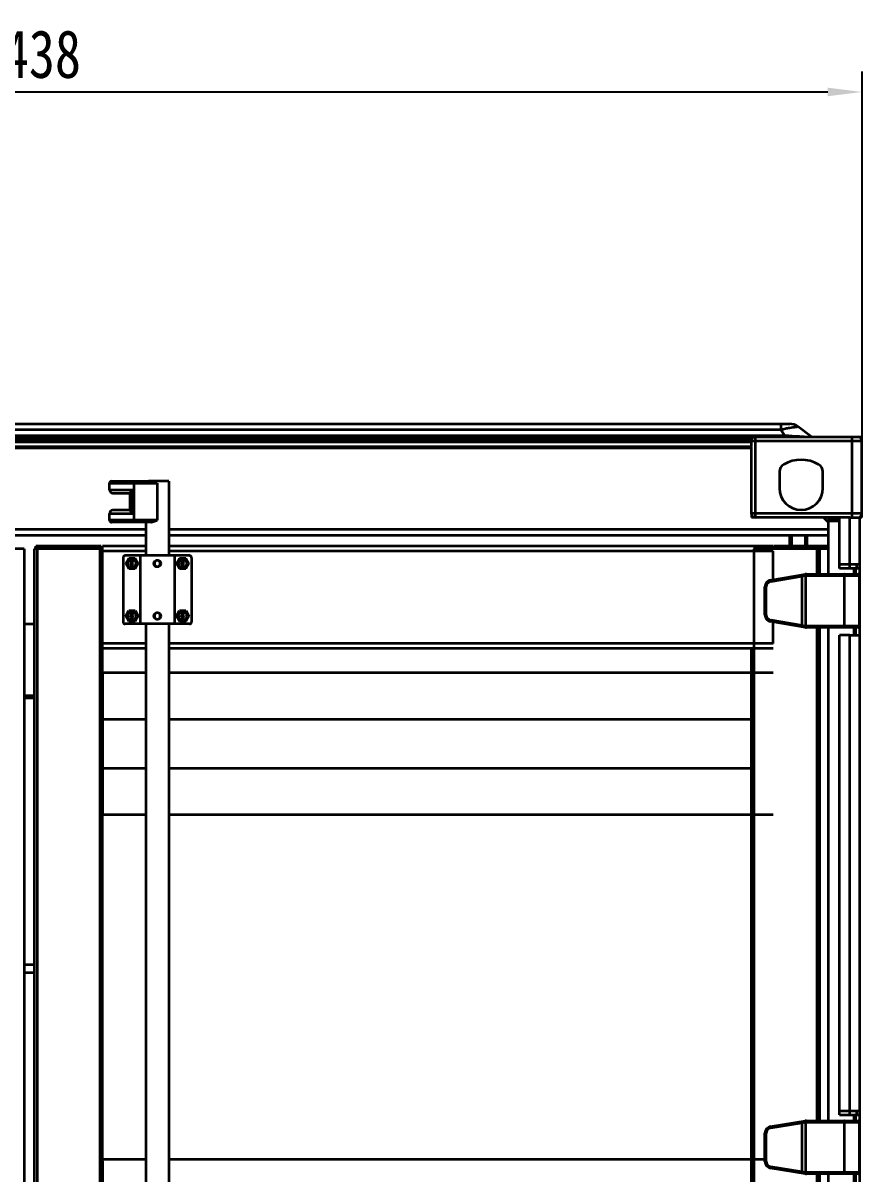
# Model space of a CAD drawing. Header units: millimetres. Extents: x 32496 to 166256, y 3504 to 23939.
# Drawn here: x 37530 to 38757, y 16807 to 18492 of the extents above; entities that cross this region are included whole.
import ezdxf

# ---------------------------------------------------------------- set-up
doc = ezdxf.new("R2010")
doc.units = ezdxf.units.MM
doc.header["$PDSIZE"] = -5
doc.layers.get('0').update_dxf_attribs({"lineweight": 35})
doc.layers.get('Defpoints').update_dxf_attribs({"lineweight": 18})
doc.styles.add('仿宋', font='simfang.ttf', dxfattribs={"width": 0.8})
doc.dimstyles.new('6倍', dxfattribs={"dimscale": 20, "dimtxt": 3.5, "dimasz": 2.5, "dimexe": 1.5, "dimexo": 0, "dimgap": 1, "dimtad": 1, "dimdec": 1, "dimdsep": 46, "dimtxsty": '仿宋', "dimblk": '_CAXARROW', "dimcen": 2.5, "dimdle": 5, "dimclrd": 4, "dimclre": 4, "dimclrt": 3, "dimadec": 0, "dimazin": 0, "dimtfac": 1, "dimtdec": 1, "dimtmove": 0, "dimatfit": 3, "dimfxl": 1, "dimtolj": 1, "dimarcsym": 0})

# ---------------------------------------------------------------- blocks, each defined once
blk = doc.blocks.new('_CAXARROW')
blk.add_hatch(color=0).paths.add_polyline_path([(0, 0), (-1, 0.125), (-1, -0.125)], flags=0)
blk = doc.blocks.new('*D5843')
at = {"color": 4, "linetype": 'Continuous', "lineweight": -2}
for p, q in [((36319.4, 17886.3), (36319.4, 18421.2)), ((38757.4, 17886.3), (38757.4, 18421.2)), ((36369.4, 18391.2), (38707.4, 18391.2))]:
    blk.add_line(p, q, dxfattribs=at)
at = {"layer": 'Defpoints', "color": 0}
for p in [(38757.4, 18391.2), (36319.4, 17886.3), (38757.4, 17886.3)]:
    blk.add_point(p, dxfattribs=at)
at = {"color": 4, "linetype": 'ByBlock', "lineweight": -2, "xscale": 50, "yscale": 50, "zscale": 50, "rotation": 180}
blk.add_blockref('_CAXARROW', (36319.4, 18391.2), dxfattribs=at)
at = {"color": 4, "linetype": 'ByBlock', "lineweight": -2, "xscale": 50, "yscale": 50, "zscale": 50}
blk.add_blockref('_CAXARROW', (38757.4, 18391.2), dxfattribs=at)
at = {"color": 3, "insert": (37538.4, 18446.2), "char_height": 70, "attachment_point": 5, "style": '仿宋'}
blk.add_mtext('\\A1;2438', dxfattribs=at)

msp = doc.modelspace()

# ---------------------------------------------------------------- linework, layer by layer
at = {"color": 7, "linetype": 'Continuous'}
for p, q in [((36425.018, 17905.349), (38651.685, 17905.349)), ((38683.685, 17886.349), (38663.685, 17901.349)), ((36481.352, 17884.349), (38596.923, 17884.349)), ((36481.352, 17882.349), (38595.741, 17882.349)), ((38595.352, 17879.349), (36481.352, 17879.349)), ((38595.352, 17880.349), (38595.352, 17872.998)), ((38601.352, 17886.349), (38751.352, 17886.349)), ((38751.352, 17886.349), (38757.352, 17886.349)), ((38757.352, 17880.349), (38757.352, 17886.349)), ((38757.352, 17774.349), (38757.352, 17880.349)), ((38595.352, 17869.617), (36481.352, 17869.617)), ((38595.352, 17872.349), (38595.352, 17872.998)), ((38595.352, 17872.349), (38595.352, 17869.617)), ((38595.352, 17869.617), (38595.352, 17774.349)), ((38636.602, 17835.191), (38636.602, 17811.099)), ((38700.102, 17811.099), (38700.102, 17835.191)), ((37656.352, 17808.849), (37656.352, 17818.349)), ((37659.352, 17821.349), (37716.708, 17821.349)), ((37692.328, 17764.349), (37692.328, 17818.349)), ((37743.352, 17821.349), (37713.504, 17821.349)), ((37724.767, 17819.011), (37725.055, 17818.891)), ((37726.352, 17818.349), (37726.352, 17764.349)), ((37743.352, 17821.349), (37743.352, 17712.489)), ((37661.352, 17803.849), (37686.352, 17803.849)), ((37686.352, 17804.004), (37686.352, 17778.693)), ((37686.352, 17778.849), (37661.352, 17778.849)), ((38757.352, 17768.349), (38757.352, 17774.349)), ((37656.352, 17764.349), (37656.352, 17773.849)), ((37716.708, 17761.349), (37659.352, 17761.349)), ((37709.352, 17761.349), (37709.352, 17712.489)), ((37725.056, 17763.806), (37724.767, 17763.686)), ((38595.852, 17772.082), (38595.852, 17768.349)), ((38601.352, 17768.349), (38595.852, 17768.349)), ((38724.352, 17768.349), (38601.352, 17768.349)), ((38707.852, 17761.349), (38700.852, 17768.349)), ((38707.852, 17761.349), (38707.852, 17742.349)), ((38708.352, 17768.349), (38708.352, 17763.349)), ((38708.352, 17763.349), (38711.352, 17766.349)), ((38708.352, 17685.349), (38708.352, 17763.349)), ((38708.352, 17763.349), (38724.352, 17763.349)), ((38711.352, 17766.349), (38724.352, 17766.349)), ((38724.352, 17693.849), (38724.352, 17768.349)), ((38739.352, 17768.349), (38724.352, 17768.349)), ((38739.352, 17768.349), (38754.352, 17768.349)), ((38754.352, 15108.349), (38754.352, 17768.349)), ((38757.352, 17768.349), (38754.352, 17768.349)), ((37368.352, 17742.349), (37709.352, 17742.349)), ((37743.352, 17742.349), (38707.852, 17742.349)), ((38654.352, 17742.349), (38654.352, 17726.349)), ((38674.352, 17742.349), (38674.352, 17725.349)), ((38677.352, 17725.349), (38677.352, 17742.349)), ((37548.352, 17722.349), (37548.352, 17726.349)), ((37644.352, 17726.349), (37548.352, 17726.349)), ((37644.352, 17722.349), (37644.352, 17726.349)), ((37646.352, 17577.246), (37646.352, 17726.349)), ((37709.352, 17726.349), (37646.352, 17726.349)), ((38627.352, 17726.349), (37743.352, 17726.349)), ((38627.352, 17722.349), (38627.352, 17726.349)), ((38628.352, 17722.349), (38628.352, 17726.349)), ((38708.352, 17726.349), (38628.352, 17726.349)), ((37531.352, 17722.349), (37431.352, 17722.349)), ((37531.352, 17722.349), (37531.352, 16340.349)), ((37546.352, 17722.349), (37546.352, 16340.349)), ((37646.352, 17722.349), (37546.352, 17722.349)), ((37676.352, 17709.489), (37676.352, 17615.489)), ((37773.352, 17712.489), (37679.352, 17712.489)), ((37680.287, 17700.874), (37684.819, 17708.724)), ((37684.819, 17708.724), (37693.884, 17708.724)), ((37693.884, 17708.724), (37698.416, 17700.874)), ((37701.352, 17712.489), (37701.352, 17612.489)), ((37751.352, 17712.489), (37751.352, 17612.489)), ((37754.287, 17700.874), (37758.819, 17708.724)), ((37758.819, 17708.724), (37767.884, 17708.724)), ((37767.884, 17708.724), (37772.416, 17700.874)), ((37776.352, 17709.489), (37776.352, 17615.489)), ((38694.816, 17722.349), (38598.552, 17722.349)), ((38627.352, 17677.349), (38627.352, 17718.849)), ((38695.352, 17722.349), (38695.352, 17685.349)), ((38708.352, 17722.349), (38695.352, 17722.349)), ((37684.819, 17693.024), (37680.287, 17700.874)), ((37693.884, 17693.024), (37684.819, 17693.024)), ((37687.364, 17704.635), (37687.282, 17704.153)), ((37687.282, 17704.153), (37687.364, 17703.67)), ((37687.282, 17701.579), (37687.282, 17702.062)), ((37687.282, 17702.062), (37691.142, 17702.062)), ((37687.856, 17701.097), (37687.282, 17701.579)), ((37687.282, 17699.73), (37687.282, 17700.454)), ((37687.282, 17700.454), (37691.142, 17700.454)), ((37690.731, 17698.524), (37687.282, 17699.73)), ((37687.282, 17697.317), (37690.731, 17698.524)), ((37687.282, 17696.594), (37687.282, 17697.317)), ((37691.142, 17696.594), (37687.282, 17696.594)), ((37687.61, 17705.037), (37687.364, 17704.635)), ((37687.364, 17703.67), (37687.61, 17703.268)), ((37687.856, 17705.279), (37687.61, 17705.037)), ((37687.61, 17703.268), (37687.856, 17703.027)), ((37687.774, 17704.555), (37687.692, 17704.153)), ((37687.692, 17704.153), (37687.774, 17703.751)), ((37687.939, 17704.796), (37687.774, 17704.555)), ((37687.774, 17703.751), (37687.939, 17703.509)), ((37688.185, 17705.439), (37687.856, 17705.279)), ((37687.856, 17703.027), (37688.185, 17702.866)), ((37688.513, 17701.097), (37687.856, 17701.097)), ((37688.431, 17705.118), (37687.939, 17704.796)), ((37687.939, 17703.509), (37688.431, 17703.188)), ((37687.939, 17701.579), (37688.513, 17701.097)), ((37691.142, 17701.579), (37687.939, 17701.579)), ((37691.142, 17699.971), (37688.103, 17699.971)), ((37688.103, 17699.971), (37691.142, 17698.845)), ((37691.142, 17698.202), (37688.103, 17697.076)), ((37688.103, 17697.076), (37691.142, 17697.076)), ((37688.431, 17705.52), (37688.185, 17705.439)), ((37688.185, 17702.866), (37688.431, 17702.786)), ((37688.842, 17705.6), (37688.431, 17705.52)), ((37688.924, 17705.198), (37688.431, 17705.118)), ((37688.431, 17703.188), (37688.924, 17703.107)), ((37688.431, 17702.786), (37688.842, 17702.705)), ((37689.581, 17705.6), (37688.842, 17705.6)), ((37688.842, 17702.705), (37689.581, 17702.705)), ((37689.499, 17705.198), (37688.924, 17705.198)), ((37688.924, 17703.107), (37689.499, 17703.107)), ((37689.992, 17705.118), (37689.499, 17705.198)), ((37689.499, 17703.107), (37689.992, 17703.188)), ((37689.992, 17705.52), (37689.581, 17705.6)), ((37689.581, 17702.705), (37689.992, 17702.786)), ((37690.238, 17705.439), (37689.992, 17705.52)), ((37690.485, 17704.796), (37689.992, 17705.118)), ((37689.992, 17703.188), (37690.485, 17703.509)), ((37689.992, 17702.786), (37690.238, 17702.866)), ((37690.567, 17705.279), (37690.238, 17705.439)), ((37690.238, 17702.866), (37690.567, 17703.027)), ((37690.649, 17704.555), (37690.485, 17704.796)), ((37690.485, 17703.509), (37690.649, 17703.751)), ((37690.813, 17705.037), (37690.567, 17705.279)), ((37690.567, 17703.027), (37690.813, 17703.268)), ((37690.731, 17704.153), (37690.649, 17704.555)), ((37690.649, 17703.751), (37690.731, 17704.153)), ((37691.059, 17704.635), (37690.813, 17705.037)), ((37690.813, 17703.268), (37691.059, 17703.67)), ((37691.142, 17704.153), (37691.059, 17704.635)), ((37691.059, 17703.67), (37691.142, 17704.153)), ((37691.142, 17702.062), (37691.142, 17701.579)), ((37691.142, 17700.454), (37691.142, 17699.971)), ((37691.142, 17698.845), (37691.142, 17698.202)), ((37691.142, 17697.076), (37691.142, 17696.594)), ((37698.416, 17700.874), (37693.884, 17693.024)), ((37758.819, 17693.024), (37754.287, 17700.874)), ((37767.884, 17693.024), (37758.819, 17693.024)), ((37761.364, 17704.635), (37761.282, 17704.153)), ((37761.282, 17704.153), (37761.364, 17703.67)), ((37761.282, 17701.579), (37761.282, 17702.062)), ((37761.282, 17702.062), (37765.142, 17702.062)), ((37761.856, 17701.097), (37761.282, 17701.579)), ((37761.282, 17699.73), (37761.282, 17700.454)), ((37761.282, 17700.454), (37765.142, 17700.454)), ((37764.731, 17698.524), (37761.282, 17699.73)), ((37761.282, 17697.317), (37764.731, 17698.524)), ((37761.282, 17696.594), (37761.282, 17697.317)), ((37765.142, 17696.594), (37761.282, 17696.594)), ((37761.61, 17705.037), (37761.364, 17704.635)), ((37761.364, 17703.67), (37761.61, 17703.268)), ((37761.856, 17705.279), (37761.61, 17705.037)), ((37761.61, 17703.268), (37761.856, 17703.027)), ((37761.774, 17704.555), (37761.692, 17704.153)), ((37761.692, 17704.153), (37761.774, 17703.751)), ((37761.939, 17704.796), (37761.774, 17704.555)), ((37761.774, 17703.751), (37761.939, 17703.509)), ((37762.185, 17705.439), (37761.856, 17705.279)), ((37761.856, 17703.027), (37762.185, 17702.866)), ((37762.513, 17701.097), (37761.856, 17701.097)), ((37762.431, 17705.118), (37761.939, 17704.796)), ((37761.939, 17703.509), (37762.431, 17703.188)), ((37761.939, 17701.579), (37762.513, 17701.097)), ((37765.142, 17701.579), (37761.939, 17701.579)), ((37765.142, 17699.971), (37762.103, 17699.971)), ((37762.103, 17699.971), (37765.142, 17698.845)), ((37765.142, 17698.202), (37762.103, 17697.076)), ((37762.103, 17697.076), (37765.142, 17697.076)), ((37762.431, 17705.52), (37762.185, 17705.439)), ((37762.185, 17702.866), (37762.431, 17702.786)), ((37762.842, 17705.6), (37762.431, 17705.52)), ((37762.924, 17705.198), (37762.431, 17705.118)), ((37762.431, 17703.188), (37762.924, 17703.107)), ((37762.431, 17702.786), (37762.842, 17702.705)), ((37763.581, 17705.6), (37762.842, 17705.6)), ((37762.842, 17702.705), (37763.581, 17702.705)), ((37763.499, 17705.198), (37762.924, 17705.198)), ((37762.924, 17703.107), (37763.499, 17703.107)), ((37763.992, 17705.118), (37763.499, 17705.198)), ((37763.499, 17703.107), (37763.992, 17703.188)), ((37763.992, 17705.52), (37763.581, 17705.6)), ((37763.581, 17702.705), (37763.992, 17702.786)), ((37764.238, 17705.439), (37763.992, 17705.52)), ((37764.485, 17704.796), (37763.992, 17705.118)), ((37763.992, 17703.188), (37764.485, 17703.509)), ((37763.992, 17702.786), (37764.238, 17702.866)), ((37764.567, 17705.279), (37764.238, 17705.439)), ((37764.238, 17702.866), (37764.567, 17703.027)), ((37764.649, 17704.555), (37764.485, 17704.796)), ((37764.485, 17703.509), (37764.649, 17703.751)), ((37764.813, 17705.037), (37764.567, 17705.279)), ((37764.567, 17703.027), (37764.813, 17703.268)), ((37764.731, 17704.153), (37764.649, 17704.555)), ((37764.649, 17703.751), (37764.731, 17704.153)), ((37765.059, 17704.635), (37764.813, 17705.037)), ((37764.813, 17703.268), (37765.059, 17703.67)), ((37765.142, 17704.153), (37765.059, 17704.635)), ((37765.059, 17703.67), (37765.142, 17704.153)), ((37765.142, 17702.062), (37765.142, 17701.579)), ((37765.142, 17700.454), (37765.142, 17699.971)), ((37765.142, 17698.845), (37765.142, 17698.202)), ((37765.142, 17697.076), (37765.142, 17696.594)), ((37772.416, 17700.874), (37767.884, 17693.024)), ((38724.352, 17699.849), (38754.352, 17699.849)), ((38754.352, 17693.849), (38724.352, 17693.849)), ((38745.352, 17693.849), (38745.352, 17685.349)), ((38748.352, 17685.349), (38748.352, 17693.849)), ((38623.708, 17676.741), (38674.535, 17685.213)), ((38676.128, 17685.349), (38676.144, 17685.349)), ((38676.179, 17685.349), (38751.352, 17685.349)), ((38753.352, 17683.349), (38753.352, 17609.349)), ((38615.352, 17625.82), (38615.352, 17666.877)), ((37680.287, 17624.104), (37684.819, 17631.954)), ((37684.819, 17616.254), (37680.287, 17624.104)), ((37684.819, 17631.954), (37693.884, 17631.954)), ((37687.364, 17627.865), (37687.282, 17627.383)), ((37687.282, 17627.383), (37687.364, 17626.9)), ((37687.282, 17624.809), (37687.282, 17625.292)), ((37687.282, 17625.292), (37691.142, 17625.292)), ((37687.856, 17624.327), (37687.282, 17624.809)), ((37687.282, 17622.96), (37687.282, 17623.684)), ((37687.282, 17623.684), (37691.142, 17623.684)), ((37690.731, 17621.754), (37687.282, 17622.96)), ((37687.61, 17628.267), (37687.364, 17627.865)), ((37687.364, 17626.9), (37687.61, 17626.498)), ((37687.856, 17628.509), (37687.61, 17628.267)), ((37687.61, 17626.498), (37687.856, 17626.257)), ((37687.774, 17627.785), (37687.692, 17627.383)), ((37687.692, 17627.383), (37687.774, 17626.981)), ((37687.939, 17628.026), (37687.774, 17627.785)), ((37687.774, 17626.981), (37687.939, 17626.739)), ((37688.185, 17628.669), (37687.856, 17628.509)), ((37687.856, 17626.257), (37688.185, 17626.096)), ((37688.513, 17624.327), (37687.856, 17624.327)), ((37688.431, 17628.348), (37687.939, 17628.026)), ((37687.939, 17626.739), (37688.431, 17626.418)), ((37687.939, 17624.809), (37688.513, 17624.327)), ((37691.142, 17624.809), (37687.939, 17624.809)), ((37688.103, 17623.201), (37691.142, 17622.075)), ((37691.142, 17623.201), (37688.103, 17623.201)), ((37688.431, 17628.75), (37688.185, 17628.669)), ((37688.185, 17626.096), (37688.431, 17626.016)), ((37688.842, 17628.83), (37688.431, 17628.75)), ((37688.924, 17628.428), (37688.431, 17628.348)), ((37688.431, 17626.418), (37688.924, 17626.337)), ((37688.431, 17626.016), (37688.842, 17625.935)), ((37689.581, 17628.83), (37688.842, 17628.83)), ((37688.842, 17625.935), (37689.581, 17625.935)), ((37689.499, 17628.428), (37688.924, 17628.428)), ((37688.924, 17626.337), (37689.499, 17626.337)), ((37689.992, 17628.348), (37689.499, 17628.428)), ((37689.499, 17626.337), (37689.992, 17626.418)), ((37689.992, 17628.75), (37689.581, 17628.83)), ((37689.581, 17625.935), (37689.992, 17626.016)), ((37690.238, 17628.669), (37689.992, 17628.75)), ((37690.485, 17628.026), (37689.992, 17628.348)), ((37689.992, 17626.418), (37690.485, 17626.739)), ((37689.992, 17626.016), (37690.238, 17626.096)), ((37690.567, 17628.509), (37690.238, 17628.669)), ((37690.238, 17626.096), (37690.567, 17626.257)), ((37690.649, 17627.785), (37690.485, 17628.026)), ((37690.485, 17626.739), (37690.649, 17626.981)), ((37690.813, 17628.267), (37690.567, 17628.509)), ((37690.567, 17626.257), (37690.813, 17626.498)), ((37690.731, 17627.383), (37690.649, 17627.785)), ((37690.649, 17626.981), (37690.731, 17627.383)), ((37691.059, 17627.865), (37690.813, 17628.267)), ((37690.813, 17626.498), (37691.059, 17626.9)), ((37691.142, 17627.383), (37691.059, 17627.865)), ((37691.059, 17626.9), (37691.142, 17627.383)), ((37691.142, 17625.292), (37691.142, 17624.809)), ((37691.142, 17623.684), (37691.142, 17623.201)), ((37693.884, 17631.954), (37698.416, 17624.104)), ((37698.416, 17624.104), (37693.884, 17616.254)), ((37754.287, 17624.104), (37758.819, 17631.954)), ((37758.819, 17616.254), (37754.287, 17624.104)), ((37758.819, 17631.954), (37767.884, 17631.954)), ((37761.364, 17627.865), (37761.282, 17627.383)), ((37761.282, 17627.383), (37761.364, 17626.9)), ((37761.282, 17624.809), (37761.282, 17625.292)), ((37761.282, 17625.292), (37765.142, 17625.292)), ((37761.856, 17624.327), (37761.282, 17624.809)), ((37761.282, 17622.96), (37761.282, 17623.684)), ((37761.282, 17623.684), (37765.142, 17623.684)), ((37764.731, 17621.754), (37761.282, 17622.96)), ((37761.61, 17628.267), (37761.364, 17627.865)), ((37761.364, 17626.9), (37761.61, 17626.498)), ((37761.856, 17628.509), (37761.61, 17628.267)), ((37761.61, 17626.498), (37761.856, 17626.257)), ((37761.774, 17627.785), (37761.692, 17627.383)), ((37761.692, 17627.383), (37761.774, 17626.981)), ((37761.939, 17628.026), (37761.774, 17627.785)), ((37761.774, 17626.981), (37761.939, 17626.739)), ((37762.185, 17628.669), (37761.856, 17628.509)), ((37761.856, 17626.257), (37762.185, 17626.096)), ((37762.513, 17624.327), (37761.856, 17624.327)), ((37762.431, 17628.348), (37761.939, 17628.026)), ((37761.939, 17626.739), (37762.431, 17626.418)), ((37761.939, 17624.809), (37762.513, 17624.327)), ((37765.142, 17624.809), (37761.939, 17624.809)), ((37765.142, 17623.201), (37762.103, 17623.201)), ((37762.103, 17623.201), (37765.142, 17622.075)), ((37762.431, 17628.75), (37762.185, 17628.669)), ((37762.185, 17626.096), (37762.431, 17626.016)), ((37762.842, 17628.83), (37762.431, 17628.75)), ((37762.924, 17628.428), (37762.431, 17628.348)), ((37762.431, 17626.418), (37762.924, 17626.337)), ((37762.431, 17626.016), (37762.842, 17625.935)), ((37763.581, 17628.83), (37762.842, 17628.83)), ((37762.842, 17625.935), (37763.581, 17625.935)), ((37763.499, 17628.428), (37762.924, 17628.428)), ((37762.924, 17626.337), (37763.499, 17626.337)), ((37763.992, 17628.348), (37763.499, 17628.428)), ((37763.499, 17626.337), (37763.992, 17626.418)), ((37763.992, 17628.75), (37763.581, 17628.83)), ((37763.581, 17625.935), (37763.992, 17626.016)), ((37764.238, 17628.669), (37763.992, 17628.75)), ((37764.485, 17628.026), (37763.992, 17628.348)), ((37763.992, 17626.418), (37764.485, 17626.739)), ((37763.992, 17626.016), (37764.238, 17626.096)), ((37764.567, 17628.509), (37764.238, 17628.669)), ((37764.238, 17626.096), (37764.567, 17626.257)), ((37764.649, 17627.785), (37764.485, 17628.026)), ((37764.485, 17626.739), (37764.649, 17626.981)), ((37764.813, 17628.267), (37764.567, 17628.509)), ((37764.567, 17626.257), (37764.813, 17626.498)), ((37764.731, 17627.383), (37764.649, 17627.785)), ((37764.649, 17626.981), (37764.731, 17627.383)), ((37765.059, 17627.865), (37764.813, 17628.267)), ((37764.813, 17626.498), (37765.059, 17626.9)), ((37765.142, 17627.383), (37765.059, 17627.865)), ((37765.059, 17626.9), (37765.142, 17627.383)), ((37765.142, 17625.292), (37765.142, 17624.809)), ((37765.142, 17623.684), (37765.142, 17623.201)), ((37767.884, 17631.954), (37772.416, 17624.104)), ((37772.416, 17624.104), (37767.884, 17616.254)), ((37546.352, 17612.349), (37531.352, 17612.349)), ((37773.352, 17612.489), (37679.352, 17612.489)), ((37693.884, 17616.254), (37684.819, 17616.254)), ((37687.282, 17620.547), (37690.731, 17621.754)), ((37687.282, 17619.824), (37687.282, 17620.547)), ((37691.142, 17619.824), (37687.282, 17619.824)), ((37691.142, 17621.432), (37688.103, 17620.306)), ((37688.103, 17620.306), (37691.142, 17620.306)), ((37691.142, 17622.075), (37691.142, 17621.432)), ((37691.142, 17620.306), (37691.142, 17619.824)), ((37709.352, 17612.489), (37709.352, 16020.349)), ((37743.352, 17612.489), (37743.352, 16020.349)), ((37767.884, 17616.254), (37758.819, 17616.254)), ((37761.282, 17620.547), (37764.731, 17621.754)), ((37761.282, 17619.824), (37761.282, 17620.547)), ((37765.142, 17619.824), (37761.282, 17619.824)), ((37765.142, 17621.432), (37762.103, 17620.306)), ((37762.103, 17620.306), (37765.142, 17620.306)), ((37765.142, 17622.075), (37765.142, 17621.432)), ((37765.142, 17620.306), (37765.142, 17619.824)), ((38674.535, 17607.485), (38623.708, 17615.956)), ((38627.352, 17583.849), (38627.352, 17615.349)), ((38751.352, 17607.349), (38676.164, 17607.349)), ((38695.352, 17607.349), (38695.352, 16885.349)), ((38708.352, 16885.349), (38708.352, 17607.349)), ((38745.352, 17607.349), (38745.352, 17595.849)), ((38748.352, 17595.849), (38748.352, 17607.349)), ((38739.352, 17595.849), (38724.352, 17595.849)), ((38724.352, 16893.849), (38724.352, 17595.849)), ((38739.352, 17595.849), (38754.352, 17595.849)), ((37646.352, 17577.246), (37646.352, 17576.349)), ((37646.352, 17538.849), (37646.352, 17576.349)), ((37709.352, 17576.349), (37646.352, 17576.349)), ((38627.352, 17576.349), (37743.352, 17576.349)), ((38595.352, 17576.349), (38595.352, 15316.349)), ((37709.352, 17540.849), (37646.352, 17540.849)), ((37646.352, 17538.849), (37646.352, 17334.849)), ((38627.352, 17540.849), (37743.352, 17540.849)), ((37546.352, 17507.349), (37531.352, 17507.349)), ((37531.352, 17504.099), (37546.352, 17504.099)), ((37709.352, 17472.849), (37646.352, 17472.849)), ((38595.352, 17472.849), (37743.352, 17472.849)), ((37709.352, 17400.849), (37646.352, 17400.849)), ((38595.352, 17400.849), (37743.352, 17400.849)), ((37646.352, 16826.349), (37646.352, 17334.849)), ((37709.352, 17332.849), (37646.352, 17332.849)), ((38627.352, 17332.849), (37743.352, 17332.849)), ((37531.352, 17114.099), (37546.352, 17114.099)), ((37531.352, 17102.349), (37546.352, 17102.349)), ((38724.352, 16899.849), (38754.352, 16899.849)), ((38623.708, 16876.741), (38674.535, 16885.213)), ((38676.128, 16885.349), (38676.144, 16885.349)), ((38676.179, 16885.349), (38751.352, 16885.349)), ((38724.352, 16893.849), (38754.352, 16893.849)), ((38745.352, 16893.849), (38745.352, 16885.349)), ((38748.352, 16885.349), (38748.352, 16893.849)), ((38753.352, 16883.349), (38753.352, 16809.349)), ((38615.352, 16825.82), (38615.352, 16866.877)), ((37709.352, 16828.349), (37646.352, 16828.349)), ((37646.352, 16826.349), (37646.352, 16622.349)), ((38615.352, 16828.349), (37743.352, 16828.349)), ((38674.535, 16807.485), (38623.708, 16815.956)), ((38751.352, 16807.349), (38676.164, 16807.349)), ((38695.352, 16807.349), (38695.352, 16085.349)), ((38708.352, 16085.349), (38708.352, 16807.349)), ((38745.352, 16807.349), (38745.352, 16795.849)), ((38748.352, 16795.849), (38748.352, 16807.349))]:
    msp.add_line(p, q, dxfattribs=at)
at = {"color": 9, "linetype": 'Continuous'}
for p, q in [((36438.167, 17896.973), (38638.536, 17896.973)), ((38638.536, 17905.349), (38638.536, 17896.973)), ((38643.759, 17888.536), (38638.536, 17896.973)), ((36432.944, 17888.536), (38643.759, 17888.536)), ((38595.352, 17878.545), (36481.352, 17878.545)), ((38595.352, 17880.349), (38757.352, 17880.349)), ((38601.352, 17768.349), (38601.352, 17886.349)), ((38643.759, 17886.349), (38643.759, 17888.536)), ((38680.208, 17886.468), (38683.685, 17886.349)), ((38742.852, 17768.349), (38742.852, 17886.349)), ((36481.352, 17872.349), (38595.352, 17872.349)), ((36481.352, 17870.983), (38595.352, 17870.983)), ((38595.352, 17870.117), (36481.352, 17870.117)), ((37656.352, 17818.349), (37726.352, 17818.349)), ((37656.352, 17808.849), (37690.114, 17808.849)), ((37690.114, 17808.849), (37690.114, 17773.849)), ((38757.352, 17774.349), (38595.352, 17774.349)), ((37690.114, 17773.849), (37656.352, 17773.849)), ((37726.352, 17764.349), (37656.352, 17764.349)), ((38723.352, 17768.349), (38723.352, 17766.349)), ((38739.352, 17693.849), (38739.352, 17768.349)), ((37368.352, 17751.349), (37709.352, 17751.349)), ((37743.352, 17751.349), (38707.852, 17751.349)), ((38651.352, 17742.349), (38651.352, 17726.349)), ((37553.352, 17722.349), (37553.352, 17726.349)), ((37639.352, 17722.349), (37639.352, 17726.349)), ((38633.352, 17722.349), (38633.352, 17726.349)), ((37550.352, 17722.349), (37550.352, 16340.349)), ((37642.352, 17722.349), (37642.352, 15173.349)), ((37709.352, 17718.849), (37646.352, 17718.849)), ((38627.352, 17718.849), (37743.352, 17718.849)), ((38599.352, 17722.349), (38599.352, 15173.349)), ((38691.352, 17722.349), (38691.352, 17685.349)), ((37721.352, 17700.874), (37722.552, 17700.874)), ((37731.352, 17700.874), (37730.152, 17700.874)), ((38749.958, 17693.849), (38749.958, 17699.849)), ((38623.708, 17676.741), (38624.036, 17674.769)), ((38624.036, 17674.769), (38669.125, 17682.283)), ((38668.797, 17684.256), (38669.125, 17682.283)), ((38669.125, 17682.283), (38673.908, 17683.24)), ((38669.125, 17682.283), (38669.125, 17610.414)), ((38674.969, 17683.349), (38674.969, 17609.349)), ((38675.01, 17683.349), (38753.352, 17683.349)), ((38731.17, 17683.349), (38731.17, 17609.349)), ((38615.352, 17666.877), (38617.352, 17666.877)), ((38617.352, 17625.82), (38617.352, 17666.877)), ((37721.352, 17624.104), (37722.552, 17624.104)), ((37731.352, 17624.104), (37730.152, 17624.104)), ((38615.352, 17625.82), (38617.352, 17625.82)), ((38623.708, 17615.956), (38624.036, 17617.929)), ((38669.125, 17610.414), (38624.036, 17617.929)), ((38668.797, 17608.441), (38669.125, 17610.414)), ((38673.908, 17609.457), (38669.125, 17610.414)), ((38753.352, 17609.349), (38675.01, 17609.349)), ((38691.352, 17607.349), (38691.352, 16885.349)), ((38739.352, 16893.849), (38739.352, 17595.849)), ((37709.352, 17583.849), (37646.352, 17583.849)), ((38627.352, 17583.849), (37743.352, 17583.849)), ((38749.958, 16893.849), (38749.958, 16899.849)), ((38624.036, 16874.769), (38669.125, 16882.283)), ((38668.797, 16884.256), (38669.125, 16882.283)), ((38669.125, 16882.283), (38673.908, 16883.24)), ((38669.125, 16882.283), (38669.125, 16810.414)), ((38674.969, 16883.349), (38674.969, 16809.349)), ((38675.01, 16883.349), (38753.352, 16883.349)), ((38731.17, 16883.349), (38731.17, 16809.349)), ((38615.352, 16866.877), (38617.352, 16866.877)), ((38617.352, 16825.82), (38617.352, 16866.877)), ((38623.708, 16876.741), (38624.036, 16874.769)), ((38615.352, 16825.82), (38617.352, 16825.82)), ((38623.708, 16815.956), (38624.036, 16817.929)), ((38669.125, 16810.414), (38624.036, 16817.929)), ((38668.797, 16808.441), (38669.125, 16810.414)), ((38673.908, 16809.457), (38669.125, 16810.414)), ((38753.352, 16809.349), (38675.01, 16809.349)), ((38691.352, 16807.349), (38691.352, 16085.349))]:
    msp.add_line(p, q, dxfattribs=at)
msp.add_lwpolyline([(38680.191, 17886.469), (38680.825, 17886.446), (38681.691, 17886.416), (38682.405, 17886.392), (38682.964, 17886.373), (38683.365, 17886.359), (38683.685, 17886.349)], dxfattribs=at)
at = {"color": 7, "linetype": 'Continuous'}
for centre, radius in [((37689.352, 17700.874), 6.055), ((37763.352, 17700.874), 6.055), ((37726.352, 17700.874), 5), ((37689.352, 17624.104), 6.055), ((37726.352, 17624.104), 5), ((37763.352, 17624.104), 6.055)]:
    msp.add_circle(centre, radius, dxfattribs=at)
for centre, radius, start, end in [((38651.685, 17885.349), 20, 53.130101, 89.999999), ((38601.352, 17880.349), 6, 90, 180), ((38751.352, 17880.349), 6, 0, 90), ((38649.102, 17835.191), 12.5, 120, 180), ((38668.352, 17801.849), 51, 60, 120), ((38687.602, 17835.191), 12.5, 0, 60), ((37659.352, 17818.349), 3, 90, 180), ((37661.352, 17808.849), 5, 180, 270), ((37716.245, 17810.098), 11.277, 80.47379, 81.377994), ((37714.569, 17802.492), 19.069, 74.909947, 75.641), ((37711.293, 17791.602), 30.442, 71.682453, 71.988334), ((37705.634, 17775.557), 47.457, 69.603793, 69.792415), ((37692.915, 17742.795), 82.602, 68.092173, 68.33626), ((37577.63, 17464.93), 383.436, 67.178276, 67.388283), ((38668.352, 17811.099), 31.75, 180, 0), ((37661.352, 17773.849), 5, 90, 180), ((38601.352, 17774.349), 6, 180, 270), ((38751.352, 17774.349), 6, 270, 0), ((37659.352, 17764.349), 3, 180, 270), ((37716.265, 17772.472), 11.149, 278.616952, 279.53354), ((37714.62, 17780.013), 18.87, 284.354419, 285.095156), ((37711.353, 17790.913), 30.251, 288.012674, 288.320629), ((37705.742, 17806.848), 47.145, 290.206661, 290.398327), ((37693.113, 17839.408), 82.07, 291.663483, 291.909328), ((37577.452, 18118.192), 383.896, 292.612083, 292.821658), ((37679.352, 17709.489), 3, 90, 180), ((37773.352, 17709.489), 3, 0, 90), ((38625.352, 17666.877), 10, 99.462322, 180), ((38676.179, 17675.349), 10, 90.208988, 99.462322), ((38676.179, 17675.349), 10, 90, 90.204373), ((38751.352, 17683.349), 2, 0, 90), ((38625.352, 17625.82), 10, 180, 260.537678), ((37679.352, 17615.489), 3, 180, 270), ((37773.352, 17615.489), 3, 270, 0), ((38676.179, 17617.349), 10, 260.537678, 269.91141), ((38751.352, 17609.349), 2, 270, 0), ((38676.179, 16875.349), 10, 90.208988, 99.462322), ((38676.179, 16875.349), 10, 90, 90.204373), ((38751.352, 16883.349), 2, 0, 90), ((38625.352, 16866.877), 10, 99.462322, 180), ((38625.352, 16825.82), 10, 180, 260.537678), ((38676.179, 16817.349), 10, 260.537678, 269.91141), ((38751.352, 16809.349), 2, 270, 0)]:
    msp.add_arc(centre, radius, start, end, dxfattribs=at)
at = {"color": 9, "linetype": 'Continuous'}
for centre, radius, start, end in [((38625.352, 17666.877), 8, 99.462322, 180), ((38675.01, 17675.349), 8, 89.999998, 90.292963), ((38676.179, 17684.668), 0.681, 92.835224, 94.062875), ((38676.179, 17684.673), 0.675, 90.002605, 92.836818), ((38625.352, 17625.82), 8, 180, 260.537678), ((38675.01, 17617.349), 8, 269.707037, 270.000002), ((38676.179, 17608.026), 0.677, 265.933028, 269.994085), ((38675.01, 16875.349), 8, 89.999998, 90.292963), ((38676.179, 16884.668), 0.681, 92.835224, 94.062875), ((38676.179, 16884.673), 0.675, 90.002605, 92.836818), ((38625.352, 16866.877), 8, 99.462322, 180), ((38625.352, 16825.82), 8, 180, 260.537678), ((38675.01, 16817.349), 8, 269.707037, 270.000002), ((38676.179, 16808.026), 0.677, 265.933028, 269.994085)]:
    msp.add_arc(centre, radius, start, end, dxfattribs=at)
for points, knots in [([(38638.536, 17896.973), (38640.803, 17897.537), (38645.124, 17898.52), (38652.475, 17899.889), (38657.565, 17900.617), (38660.588, 17900.988)], [0, 0, 0, 0, 0.3124528, 0.59261251, 1, 1, 1, 1]), ([(38660.588, 17900.988), (38660.827, 17901.018), (38661.274, 17901.072), (38661.898, 17901.146), (38662.431, 17901.208), (38662.815, 17901.251), (38663.076, 17901.281), (38663.235, 17901.299), (38663.369, 17901.314), (38663.48, 17901.326), (38663.557, 17901.335), (38663.606, 17901.34), (38663.634, 17901.343), (38663.655, 17901.345), (38663.671, 17901.348), (38663.68, 17901.347), (38663.684, 17901.349), (38663.685, 17901.349)], [0, 0, 0, 0, 0.23132663, 0.43330887, 0.6053127, 0.7467947, 0.8059463, 0.85730652, 0.90083571, 0.93649702, 0.9642637, 0.97517898, 0.98411188, 0.99106124, 0.99602624, 0.99900609, 1, 1, 1, 1]), ([(38643.759, 17888.536), (38650.92, 17887.925), (38663.069, 17887.155), (38675.229, 17886.647), (38680.208, 17886.468)], [0, 0, 0, 0, 0.5905824, 1, 1, 1, 1]), ([(38674.535, 17685.213), (38674.476, 17685.203), (38674.356, 17685.156), (38674.203, 17685.018), (38674.077, 17684.822), (38673.938, 17684.471), (38673.857, 17683.931), (38673.877, 17683.478), (38673.908, 17683.24)], [0, 0, 0, 0, 0.08030482, 0.16939519, 0.27263744, 0.3921778, 0.67575394, 1, 1, 1, 1]), ([(38673.908, 17683.24), (38673.998, 17683.258), (38674.349, 17683.319), (38674.705, 17683.347), (38674.969, 17683.349)], [0, 0, 0, 0, 0.25789967, 1, 1, 1, 1]), ([(38676.128, 17685.349), (38676.051, 17685.348), (38675.891, 17685.319), (38675.668, 17685.199), (38675.467, 17685.008), (38675.225, 17684.657), (38675.021, 17684.094), (38674.969, 17683.605), (38674.969, 17683.349)], [0, 0, 0, 0, 0.09156455, 0.18952128, 0.29797392, 0.41890452, 0.69470593, 1, 1, 1, 1]), ([(38675.818, 17685.251), (38675.546, 17685.1), (38675.24, 17684.639), (38675.047, 17683.959), (38675.01, 17683.556), (38675.01, 17683.349)], [0, 0, 0, 0, 0.43676486, 0.70926067, 1, 1, 1, 1]), ([(38676.131, 17685.347), (38676.105, 17685.345), (38675.996, 17685.331), (38675.891, 17685.291), (38675.818, 17685.251)], [0, 0, 0, 0, 0.24330973, 1, 1, 1, 1]), ([(38732.339, 17685.349), (38732.262, 17685.349), (38732.101, 17685.32), (38731.877, 17685.2), (38731.675, 17685.01), (38731.43, 17684.659), (38731.224, 17684.096), (38731.17, 17683.606), (38731.17, 17683.349)], [0, 0, 0, 0, 0.09152591, 0.18946353, 0.29792335, 0.41888265, 0.69474862, 1, 1, 1, 1]), ([(38674.535, 17607.485), (38674.476, 17607.495), (38674.356, 17607.542), (38674.203, 17607.679), (38674.077, 17607.875), (38673.938, 17608.226), (38673.857, 17608.766), (38673.877, 17609.219), (38673.908, 17609.457)], [0, 0, 0, 0, 0.0803047, 0.16939484, 0.27263689, 0.39217717, 0.67575349, 1, 1, 1, 1]), ([(38674.969, 17609.349), (38674.883, 17609.349), (38674.527, 17609.36), (38674.172, 17609.405), (38673.908, 17609.457)], [0, 0, 0, 0, 0.2422223, 1, 1, 1, 1]), ([(38676.128, 17607.349), (38676.051, 17607.349), (38675.891, 17607.378), (38675.668, 17607.499), (38675.467, 17607.689), (38675.225, 17608.04), (38675.021, 17608.603), (38674.969, 17609.092), (38674.969, 17609.349)], [0, 0, 0, 0, 0.09156461, 0.18952136, 0.29797397, 0.41890454, 0.6947059, 1, 1, 1, 1]), ([(38675.818, 17607.447), (38675.546, 17607.597), (38675.24, 17608.058), (38675.047, 17608.738), (38675.01, 17609.142), (38675.01, 17609.349)], [0, 0, 0, 0, 0.43676486, 0.70926067, 1, 1, 1, 1]), ([(38676.131, 17607.35), (38676.105, 17607.352), (38675.996, 17607.366), (38675.891, 17607.406), (38675.818, 17607.447)], [0, 0, 0, 0, 0.24330973, 1, 1, 1, 1]), ([(38732.339, 17607.349), (38732.262, 17607.349), (38732.101, 17607.377), (38731.877, 17607.497), (38731.675, 17607.687), (38731.43, 17608.038), (38731.224, 17608.601), (38731.17, 17609.092), (38731.17, 17609.349)], [0, 0, 0, 0, 0.09152591, 0.18946354, 0.29792335, 0.41888265, 0.69474862, 1, 1, 1, 1]), ([(38674.535, 16885.213), (38674.476, 16885.203), (38674.356, 16885.156), (38674.203, 16885.018), (38674.077, 16884.822), (38673.938, 16884.471), (38673.857, 16883.931), (38673.877, 16883.478), (38673.908, 16883.24)], [0, 0, 0, 0, 0.08030482, 0.16939519, 0.27263744, 0.3921778, 0.67575394, 1, 1, 1, 1]), ([(38673.908, 16883.24), (38673.998, 16883.258), (38674.349, 16883.319), (38674.705, 16883.347), (38674.969, 16883.349)], [0, 0, 0, 0, 0.25789967, 1, 1, 1, 1]), ([(38676.128, 16885.349), (38676.051, 16885.348), (38675.891, 16885.319), (38675.668, 16885.199), (38675.467, 16885.008), (38675.225, 16884.657), (38675.021, 16884.094), (38674.969, 16883.605), (38674.969, 16883.349)], [0, 0, 0, 0, 0.09156455, 0.18952128, 0.29797392, 0.41890452, 0.69470593, 1, 1, 1, 1]), ([(38675.818, 16885.251), (38675.546, 16885.1), (38675.24, 16884.639), (38675.047, 16883.959), (38675.01, 16883.556), (38675.01, 16883.349)], [0, 0, 0, 0, 0.43676486, 0.70926067, 1, 1, 1, 1]), ([(38676.131, 16885.347), (38676.105, 16885.345), (38675.996, 16885.331), (38675.891, 16885.291), (38675.818, 16885.251)], [0, 0, 0, 0, 0.24330973, 1, 1, 1, 1]), ([(38732.339, 16885.349), (38732.262, 16885.349), (38732.101, 16885.32), (38731.877, 16885.2), (38731.675, 16885.01), (38731.43, 16884.659), (38731.224, 16884.096), (38731.17, 16883.606), (38731.17, 16883.349)], [0, 0, 0, 0, 0.09152591, 0.18946353, 0.29792335, 0.41888265, 0.69474862, 1, 1, 1, 1]), ([(38674.535, 16807.485), (38674.476, 16807.495), (38674.356, 16807.542), (38674.203, 16807.679), (38674.077, 16807.875), (38673.938, 16808.226), (38673.857, 16808.766), (38673.877, 16809.219), (38673.908, 16809.457)], [0, 0, 0, 0, 0.0803047, 0.16939484, 0.27263689, 0.39217717, 0.67575349, 1, 1, 1, 1]), ([(38674.969, 16809.349), (38674.883, 16809.349), (38674.527, 16809.36), (38674.172, 16809.405), (38673.908, 16809.457)], [0, 0, 0, 0, 0.2422223, 1, 1, 1, 1]), ([(38676.128, 16807.349), (38676.051, 16807.349), (38675.891, 16807.378), (38675.668, 16807.499), (38675.467, 16807.689), (38675.225, 16808.04), (38675.021, 16808.603), (38674.969, 16809.092), (38674.969, 16809.349)], [0, 0, 0, 0, 0.09156461, 0.18952136, 0.29797397, 0.41890454, 0.6947059, 1, 1, 1, 1]), ([(38675.818, 16807.447), (38675.546, 16807.597), (38675.24, 16808.058), (38675.047, 16808.738), (38675.01, 16809.142), (38675.01, 16809.349)], [0, 0, 0, 0, 0.43676486, 0.70926067, 1, 1, 1, 1]), ([(38676.131, 16807.35), (38676.105, 16807.352), (38675.996, 16807.366), (38675.891, 16807.406), (38675.818, 16807.447)], [0, 0, 0, 0, 0.24330973, 1, 1, 1, 1]), ([(38732.339, 16807.349), (38732.262, 16807.349), (38732.101, 16807.377), (38731.877, 16807.497), (38731.675, 16807.687), (38731.43, 16808.038), (38731.224, 16808.601), (38731.17, 16809.092), (38731.17, 16809.349)], [0, 0, 0, 0, 0.09152591, 0.18946354, 0.29792335, 0.41888265, 0.69474862, 1, 1, 1, 1])]:
    msp.add_open_spline(points, degree=3, knots=knots, dxfattribs=at)
at = {"color": 7, "linetype": 'Continuous'}
for points, knots in [([(37686.352, 17804.004), (37686.352, 17804.054), (37686.377, 17804.17), (37686.451, 17804.355), (37686.565, 17804.574), (37686.776, 17804.925), (37687.116, 17805.412), (37687.597, 17806.036), (37688.153, 17806.707), (37688.766, 17807.408), (37689.423, 17808.127), (37689.88, 17808.607), (37690.114, 17808.849)], [0, 0, 0, 0, 0.02409787, 0.05654549, 0.09679779, 0.14399434, 0.2555131, 0.38472713, 0.52685107, 0.67841314, 0.83681684, 1, 1, 1, 1]), ([(37692.328, 17818.349), (37692.328, 17818.733), (37692.34, 17819.291), (37692.387, 17819.999), (37692.432, 17820.448), (37692.48, 17820.774), (37692.525, 17820.989), (37692.557, 17821.114), (37692.592, 17821.214), (37692.629, 17821.294), (37692.674, 17821.349), (37692.705, 17821.349)], [0, 0, 0, 0, 0.37581421, 0.54555316, 0.6944893, 0.81721036, 0.86741656, 0.90965991, 0.94373434, 0.96967611, 1, 1, 1, 1]), ([(37716.708, 17821.349), (37716.808, 17821.349), (37717.219, 17821.339), (37717.629, 17821.295), (37717.935, 17821.248)], [0, 0, 0, 0, 0.24454316, 1, 1, 1, 1]), ([(37718.111, 17821.22), (37718.209, 17821.203), (37718.608, 17821.131), (37719.002, 17821.041), (37719.298, 17820.965)], [0, 0, 0, 0, 0.24613078, 1, 1, 1, 1]), ([(37719.533, 17820.903), (37719.631, 17820.877), (37720.024, 17820.768), (37720.414, 17820.648), (37720.706, 17820.553)], [0, 0, 0, 0, 0.24722023, 1, 1, 1, 1]), ([(37720.861, 17820.502), (37720.958, 17820.47), (37721.348, 17820.339), (37721.736, 17820.2), (37722.026, 17820.093)], [0, 0, 0, 0, 0.24805607, 1, 1, 1, 1]), ([(37722.173, 17820.039), (37722.276, 17820.001), (37722.689, 17819.846), (37723.1, 17819.685), (37723.408, 17819.563)], [0, 0, 0, 0, 0.24861911, 1, 1, 1, 1]), ([(37723.735, 17819.432), (37723.821, 17819.398), (37724.166, 17819.259), (37724.509, 17819.118), (37724.767, 17819.011)], [0, 0, 0, 0, 0.24935078, 1, 1, 1, 1]), ([(37686.352, 17778.693), (37686.352, 17778.643), (37686.377, 17778.528), (37686.451, 17778.343), (37686.565, 17778.123), (37686.776, 17777.772), (37687.116, 17777.285), (37687.597, 17776.661), (37688.153, 17775.99), (37688.766, 17775.289), (37689.423, 17774.57), (37689.88, 17774.09), (37690.114, 17773.849)], [0, 0, 0, 0, 0.02409787, 0.05654549, 0.09679779, 0.14399434, 0.2555131, 0.38472713, 0.52685107, 0.67841314, 0.83681684, 1, 1, 1, 1]), ([(37692.328, 17764.349), (37692.328, 17763.965), (37692.34, 17763.407), (37692.387, 17762.698), (37692.432, 17762.249), (37692.48, 17761.924), (37692.525, 17761.708), (37692.557, 17761.583), (37692.592, 17761.483), (37692.629, 17761.403), (37692.674, 17761.349), (37692.705, 17761.349)], [0, 0, 0, 0, 0.37581421, 0.54555316, 0.6944893, 0.81721036, 0.86741656, 0.90965991, 0.94373434, 0.96967611, 1, 1, 1, 1]), ([(37717.935, 17761.449), (37717.832, 17761.434), (37717.425, 17761.378), (37717.014, 17761.349), (37716.708, 17761.349)], [0, 0, 0, 0, 0.25534131, 1, 1, 1, 1]), ([(37719.299, 17761.732), (37719.199, 17761.707), (37718.806, 17761.61), (37718.409, 17761.527), (37718.111, 17761.477)], [0, 0, 0, 0, 0.25384974, 1, 1, 1, 1]), ([(37720.707, 17762.145), (37720.609, 17762.113), (37720.221, 17761.989), (37719.829, 17761.874), (37719.535, 17761.794)], [0, 0, 0, 0, 0.25267283, 1, 1, 1, 1]), ([(37722.026, 17762.604), (37721.929, 17762.568), (37721.543, 17762.428), (37721.154, 17762.292), (37720.862, 17762.196)], [0, 0, 0, 0, 0.25185762, 1, 1, 1, 1]), ([(37723.409, 17763.135), (37723.306, 17763.094), (37722.896, 17762.932), (37722.484, 17762.774), (37722.174, 17762.659)], [0, 0, 0, 0, 0.25129814, 1, 1, 1, 1]), ([(37724.767, 17763.686), (37724.681, 17763.651), (37724.338, 17763.509), (37723.994, 17763.369), (37723.736, 17763.266)], [0, 0, 0, 0, 0.25059531, 1, 1, 1, 1]), ([(37722.552, 17700.874), (37722.552, 17701.519), (37722.693, 17702.484), (37723.162, 17703.651), (37723.632, 17704.412), (37724.208, 17705.041), (37724.869, 17705.513), (37725.594, 17705.807), (37726.352, 17705.907), (37727.111, 17705.806), (37727.835, 17705.512), (37728.497, 17705.039), (37729.072, 17704.41), (37729.542, 17703.649), (37730.011, 17702.483), (37730.152, 17701.518), (37730.152, 17700.874)], [0, 0, 0, 0, 0.13974523, 0.20701464, 0.27133911, 0.33241517, 0.39038782, 0.44590351, 0.50003914, 0.55418629, 0.60972725, 0.66772909, 0.72881934, 0.79313367, 0.86036751, 1, 1, 1, 1]), ([(37730.152, 17700.874), (37730.152, 17700.228), (37730.01, 17699.263), (37729.541, 17698.097), (37729.071, 17697.335), (37728.496, 17696.706), (37727.834, 17696.234), (37727.109, 17695.94), (37726.351, 17695.841), (37725.592, 17695.941), (37724.868, 17696.235), (37724.206, 17696.708), (37723.631, 17697.337), (37723.162, 17698.099), (37722.692, 17699.264), (37722.552, 17700.229), (37722.552, 17700.874)], [0, 0, 0, 0, 0.13974523, 0.20701464, 0.27133911, 0.33241517, 0.39038782, 0.44590351, 0.50003914, 0.55418629, 0.60972725, 0.66772909, 0.72881934, 0.79313367, 0.86036751, 1, 1, 1, 1]), ([(37722.552, 17624.104), (37722.552, 17624.749), (37722.693, 17625.714), (37723.162, 17626.881), (37723.632, 17627.642), (37724.208, 17628.271), (37724.869, 17628.743), (37725.594, 17629.037), (37726.352, 17629.137), (37727.111, 17629.036), (37727.835, 17628.742), (37728.497, 17628.269), (37729.072, 17627.64), (37729.542, 17626.879), (37730.011, 17625.713), (37730.152, 17624.748), (37730.152, 17624.104)], [0, 0, 0, 0, 0.13974523, 0.20701464, 0.27133911, 0.33241517, 0.39038782, 0.44590351, 0.50003914, 0.55418629, 0.60972725, 0.66772909, 0.72881934, 0.79313367, 0.86036751, 1, 1, 1, 1]), ([(37730.152, 17624.104), (37730.152, 17623.458), (37730.01, 17622.493), (37729.541, 17621.327), (37729.071, 17620.565), (37728.496, 17619.937), (37727.834, 17619.464), (37727.109, 17619.17), (37726.351, 17619.071), (37725.592, 17619.171), (37724.868, 17619.465), (37724.206, 17619.938), (37723.631, 17620.567), (37723.162, 17621.329), (37722.692, 17622.494), (37722.552, 17623.459), (37722.552, 17624.104)], [0, 0, 0, 0, 0.13974523, 0.20701464, 0.27133911, 0.33241517, 0.39038782, 0.44590351, 0.50003914, 0.55418629, 0.60972725, 0.66772909, 0.72881934, 0.79313367, 0.86036751, 1, 1, 1, 1])]:
    msp.add_open_spline(points, degree=3, knots=knots, dxfattribs=at)

# ---------------------------------------------------------------- dimensions: what is measured, and where the dimension line sits
at = {"color": 6}
dim = msp.add_linear_dim(base=(38757.352, 18391.167), p1=(36319.352, 17886.349), p2=(38757.352, 17886.349), dimstyle='6倍', dxfattribs=at)
dim.commit()
dim.dimension.update_dxf_attribs({"geometry": '*D5843', "text_midpoint": (37538.352, 18446.167)})

doc.saveas('drawing.dxf')
